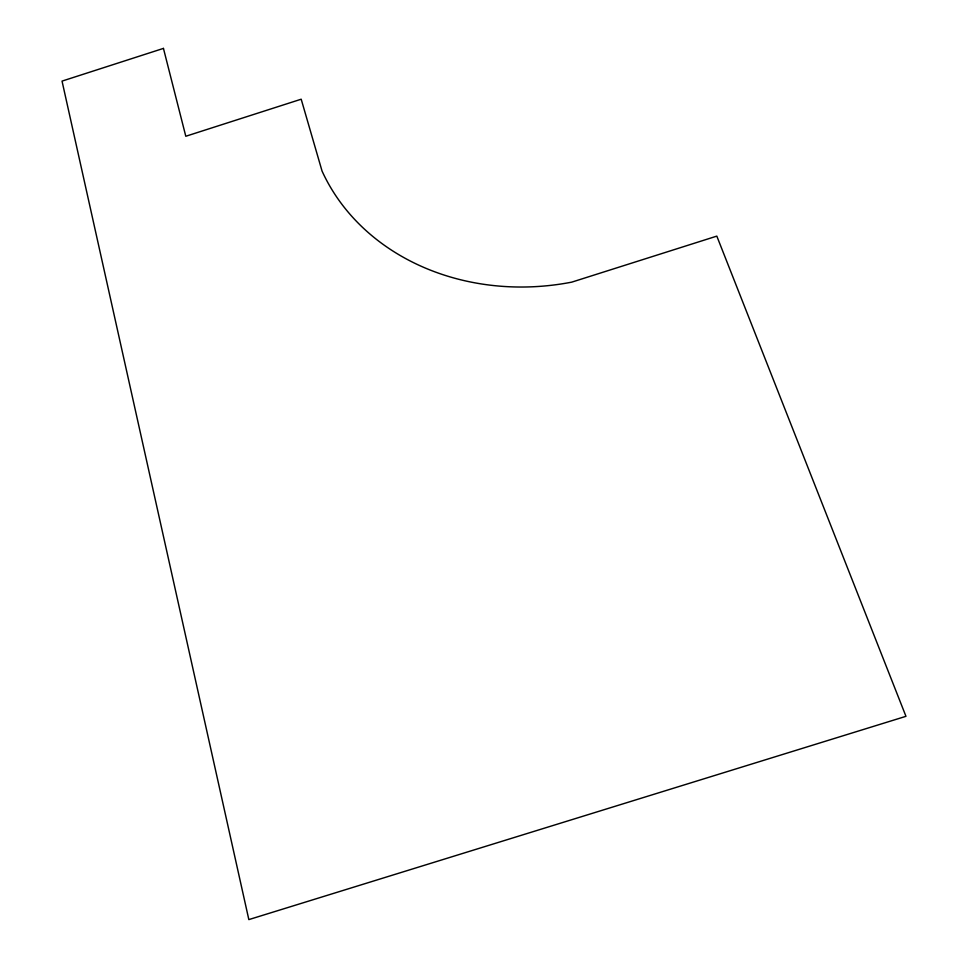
<?xml version="1.0" encoding="UTF-8"?>
<svg xmlns="http://www.w3.org/2000/svg" width="968" height="968" viewBox="0 0 968 968"><rect width="100%" height="100%" fill="white"/><g stroke="black" fill="none" stroke-linecap="round" stroke-linejoin="round"><path stroke-width="1.45" d="M163.447 48.4L62.037 81.106L248.837 919.6L905.963 716.32L716.816 236.119L571.761 282.136A230.045 197.883 -12.1 0 1 322.054 171.07L301.193 99.208L185.796 136.258L163.447 48.4"/></g></svg>
